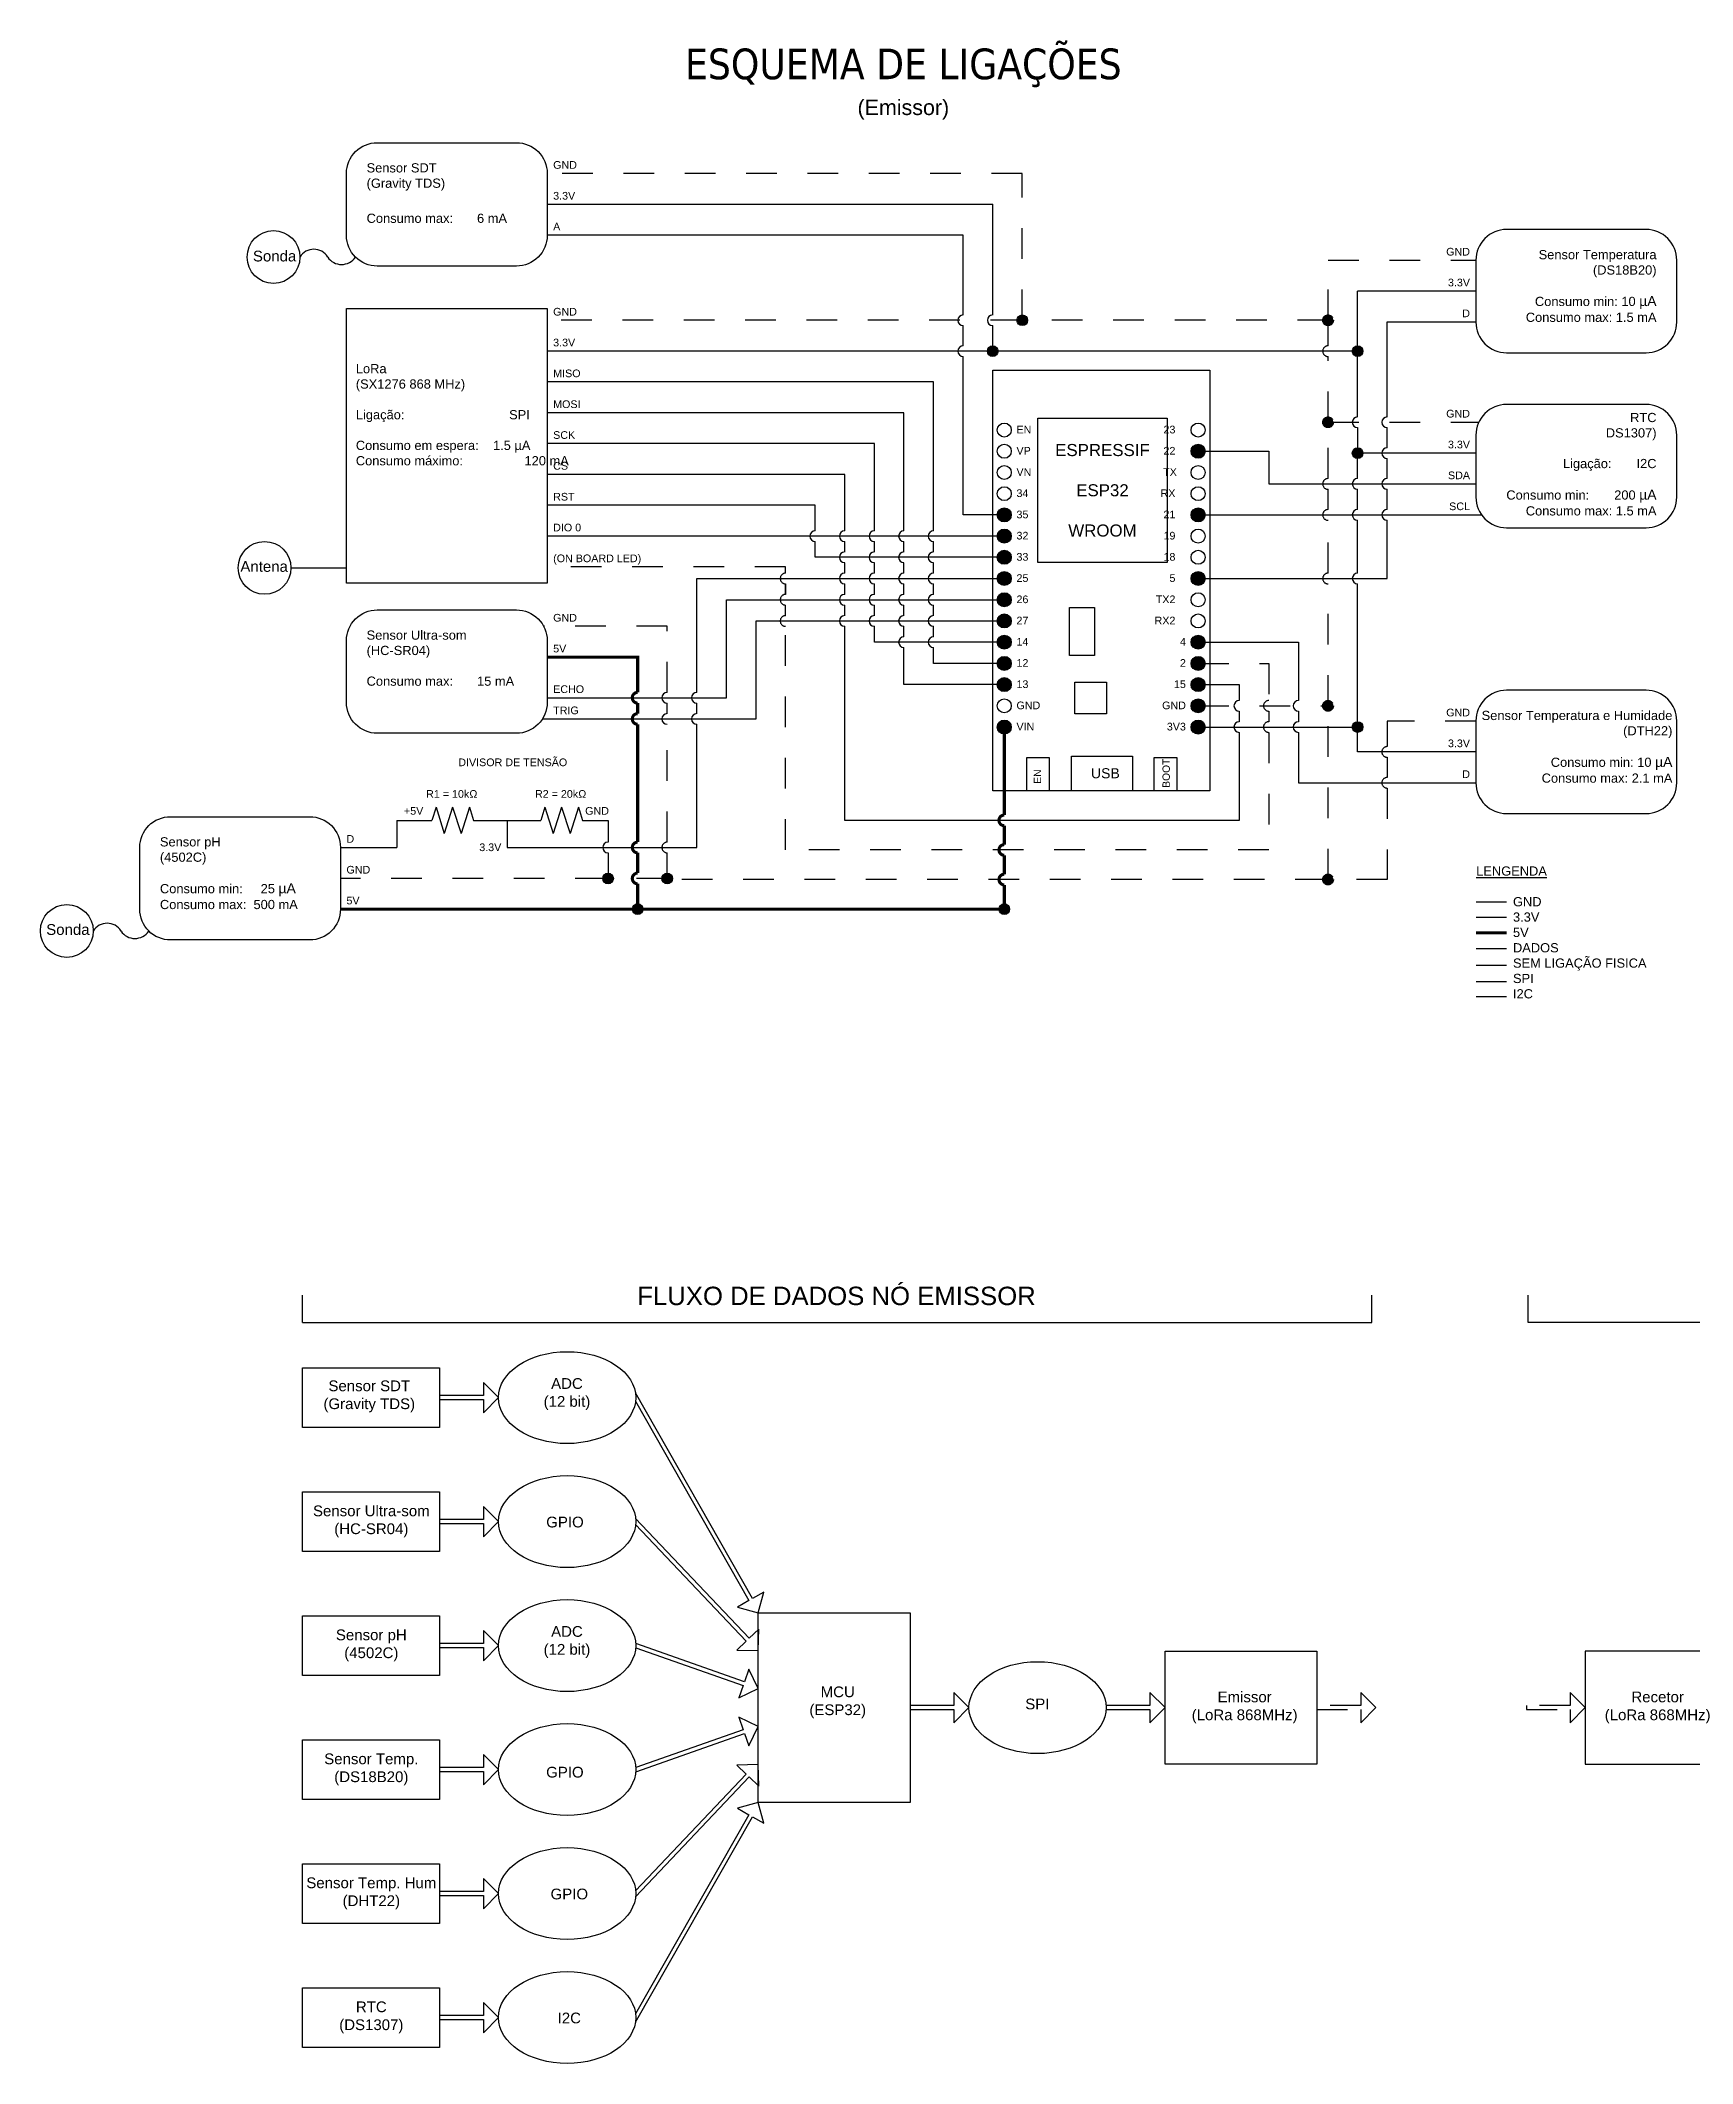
# Model space of a CAD drawing. Header units: millimetres. Extents: x 3638.9 to 3686.5, y 1948.8 to 1978.
# Drawn here: x 3655.22 to 3660.6, y 1950.23 to 1956.83 of the extents above; entities that cross this region are included whole.
import ezdxf

# ---------------------------------------------------------------- set-up
doc = ezdxf.new("R2010")
doc.units = ezdxf.units.MM
doc.linetypes.add('DASHDOT2', pattern=[12.7, 6.35, -3.175, 0, -3.175])
doc.linetypes.add('DASHED2', pattern=[9.525, 6.35, -3.175])
for name, color, linetype in [('Cercadura', 5, 'Continuous'), ('Cotas', 9, 'Continuous'), ('Paredes', 7, 'Continuous'), ('Texto', 51, 'Continuous'), ('Vista 1', 1, 'Continuous'), ('Vista 2', 2, 'Continuous'), ('Vista 3', 8, 'Continuous')]:
    doc.layers.add(name, color=color, linetype=linetype)
doc.styles.get("Standard").update_dxf_attribs({"font": 'arial.ttf'})

msp = doc.modelspace()

# ---------------------------------------------------------------- hatches: boundary and pattern name
at = {"layer": 'Texto'}
h = msp.add_hatch(color=256, dxfattribs=at)
h.dxf.hatch_style = 1
h.paths.add_polyline_path([(3659.0124, 1955.4886, 1), (3658.9667, 1955.4886, 1)])
h = msp.add_hatch(dxfattribs=at)
h.set_pattern_fill('ANGLE', color=256)
h.set_pattern_definition([(0, (6.673, 0), (0, 6.985), [5.08, -1.905]), (90, (6.673, 0), (-6.985, 4e-16), [5.08, -1.905])])
h.paths.add_polyline_path([(3658.3808, 1955.2811, 1), (3658.3351, 1955.2811, 1)])
h = msp.add_hatch(color=256, dxfattribs=at)
h.dxf.hatch_style = 1
h.paths.add_polyline_path([(3658.3808, 1955.2811, 1), (3658.3351, 1955.2811, 1)])
h = msp.add_hatch(color=256, dxfattribs=at)
h.dxf.hatch_style = 1
h.paths.add_polyline_path([(3658.9667, 1955.2811, 1), (3659.0124, 1955.2811, 1)])
h = msp.add_hatch(color=256, dxfattribs=at)
h.dxf.hatch_style = 1
h.paths.add_polyline_path([(3658.3808, 1955.212, 1), (3658.3351, 1955.212, 1)])
h = msp.add_hatch(color=256, dxfattribs=at)
h.dxf.hatch_style = 1
h.paths.add_polyline_path([(3658.3808, 1955.1429, 1), (3658.3351, 1955.1429, 1)])
h = msp.add_hatch(color=256, dxfattribs=at)
h.dxf.hatch_style = 1
h.paths.add_polyline_path([(3658.3808, 1955.0737, 1), (3658.3351, 1955.0737, 1)])
h = msp.add_hatch(color=256, dxfattribs=at)
h.dxf.hatch_style = 1
h.paths.add_polyline_path([(3658.9667, 1955.0737, 1), (3659.0124, 1955.0737, 1)])
h = msp.add_hatch(color=256, dxfattribs=at)
h.dxf.hatch_style = 1
h.paths.add_polyline_path([(3658.3808, 1955.0046, 1), (3658.3351, 1955.0046, 1)])
h = msp.add_hatch(color=256, dxfattribs=at)
h.dxf.hatch_style = 1
h.paths.add_polyline_path([(3658.3808, 1954.9354, 1), (3658.3351, 1954.9354, 1)])
h = msp.add_hatch(color=256, dxfattribs=at)
h.dxf.hatch_style = 1
h.paths.add_polyline_path([(3658.3808, 1954.8663, 1), (3658.3351, 1954.8663, 1)])
h = msp.add_hatch(color=256, dxfattribs=at)
h.dxf.hatch_style = 1
h.paths.add_polyline_path([(3658.9667, 1954.8663, 1), (3659.0124, 1954.8663, 1)])
h = msp.add_hatch(color=256, dxfattribs=at)
h.dxf.hatch_style = 1
h.paths.add_polyline_path([(3658.3808, 1954.7971, 1), (3658.3351, 1954.7971, 1)])
h = msp.add_hatch(color=256, dxfattribs=at)
h.dxf.hatch_style = 1
h.paths.add_polyline_path([(3659.0124, 1954.7971, 1), (3658.9667, 1954.7971, 1)])
h = msp.add_hatch(color=256, dxfattribs=at)
h.dxf.hatch_style = 1
h.paths.add_polyline_path([(3658.3808, 1954.728, 1), (3658.3351, 1954.728, 1)])
h = msp.add_hatch(color=256, dxfattribs=at)
h.dxf.hatch_style = 1
h.paths.add_polyline_path([(3659.0124, 1954.728, 1), (3658.9667, 1954.728, 1)])
at = {"layer": 'Vista 1'}
h = msp.add_hatch(color=11, dxfattribs=at)
h.dxf.hatch_style = 1
h.paths.add_polyline_path([(3658.32, 1955.8322), (3658.32, 1955.8148), (3658.3375, 1955.8148, 0.414214)])
h.paths.add_polyline_path([(3658.32, 1955.8322, 0.414214), (3658.3026, 1955.8148), (3658.32, 1955.8148)])
h.paths.add_polyline_path([(3658.3375, 1955.8148), (3658.3026, 1955.8148, 1)])
h = msp.add_hatch(color=11, dxfattribs=at)
h.dxf.hatch_style = 1
h.paths.add_polyline_path([(3659.5097, 1955.8322), (3659.5097, 1955.8148), (3659.5272, 1955.8148, 0.414214)])
h.paths.add_polyline_path([(3659.5097, 1955.8322, 0.414214), (3659.4923, 1955.8148), (3659.5097, 1955.8148)])
h.paths.add_polyline_path([(3659.5272, 1955.8148), (3659.4923, 1955.8148, 1)])
h = msp.add_hatch(color=11, dxfattribs=at)
h.dxf.hatch_style = 1
h.paths.add_polyline_path([(3659.5097, 1955.5), (3659.5097, 1955.4825), (3659.5272, 1955.4825, 0.414214)])
h.paths.add_polyline_path([(3659.5097, 1955.5, 0.414214), (3659.4923, 1955.4825), (3659.5097, 1955.4825)])
h.paths.add_polyline_path([(3659.5272, 1955.4825), (3659.4923, 1955.4825, 1)])
h = msp.add_hatch(color=244, dxfattribs=at)
h.dxf.hatch_style = 1
h.paths.add_polyline_path([(3658.3351, 1954.5897, 1), (3658.3808, 1954.5897, 1)])
h = msp.add_hatch(color=11, dxfattribs=at)
h.dxf.hatch_style = 1
h.paths.add_polyline_path([(3658.9667, 1954.5897, 1), (3659.0124, 1954.5897, 1)])
h = msp.add_hatch(color=11, dxfattribs=at)
h.dxf.hatch_style = 1
h.paths.add_polyline_path([(3659.5097, 1954.6071), (3659.5097, 1954.5897), (3659.5272, 1954.5897, 0.414214)])
h.paths.add_polyline_path([(3659.5097, 1954.6071, 0.414214), (3659.4923, 1954.5897), (3659.5097, 1954.5897)])
h.paths.add_polyline_path([(3659.5272, 1954.5897), (3659.4923, 1954.5897, 1)])
h = msp.add_hatch(color=244, dxfattribs=at)
h.dxf.hatch_style = 1
h.paths.add_polyline_path([(3657.1625, 1954.0138), (3657.1625, 1953.9963), (3657.1799, 1953.9963, 0.414214)])
h.paths.add_polyline_path([(3657.1625, 1954.0138, 0.414214), (3657.1451, 1953.9963), (3657.1625, 1953.9963)])
h.paths.add_polyline_path([(3657.1799, 1953.9963), (3657.1451, 1953.9963, 1)])
h = msp.add_hatch(color=244, dxfattribs=at)
h.dxf.hatch_style = 1
h.paths.add_polyline_path([(3658.3579, 1954.0138), (3658.3579, 1953.9963), (3658.3753, 1953.9963, 0.414214)])
h.paths.add_polyline_path([(3658.3579, 1954.0138, 0.414214), (3658.3405, 1953.9963), (3658.3579, 1953.9963)])
h.paths.add_polyline_path([(3658.3753, 1953.9963), (3658.3405, 1953.9963, 1)])
at = {"layer": 'Vista 3'}
h = msp.add_hatch(color=256, dxfattribs=at)
h.dxf.hatch_style = 1
h.paths.add_polyline_path([(3658.4165, 1955.9327), (3658.4165, 1955.9153), (3658.4339, 1955.9153, 0.414214)])
h.paths.add_polyline_path([(3658.4165, 1955.9327, 0.414214), (3658.3991, 1955.9153), (3658.4165, 1955.9153)])
h.paths.add_polyline_path([(3658.4339, 1955.9153), (3658.3991, 1955.9153, 1)])
at = {"layer": 'Vista 3', "linetype": 'DASHDOT2', "ltscale": 0.008}
h = msp.add_hatch(color=256, dxfattribs=at)
h.dxf.hatch_style = 1
h.paths.add_polyline_path([(3659.4133, 1955.9327), (3659.4133, 1955.9153), (3659.4307, 1955.9153, 0.414214)])
h.paths.add_polyline_path([(3659.4133, 1955.9327, 0.414214), (3659.3959, 1955.9153), (3659.4133, 1955.9153)])
h.paths.add_polyline_path([(3659.4307, 1955.9153), (3659.3959, 1955.9153, 1)])
h = msp.add_hatch(color=256, dxfattribs=at)
h.dxf.hatch_style = 1
h.paths.add_polyline_path([(3659.4133, 1955.6004), (3659.4133, 1955.583), (3659.4307, 1955.583, 0.414214)])
h.paths.add_polyline_path([(3659.4133, 1955.6004, 0.414214), (3659.3959, 1955.583), (3659.4133, 1955.583)])
h.paths.add_polyline_path([(3659.4307, 1955.583), (3659.3959, 1955.583, 1)])
at = {"layer": 'Vista 3'}
h = msp.add_hatch(color=256, dxfattribs=at)
h.dxf.hatch_style = 1
h.paths.add_polyline_path([(3658.9667, 1954.6588, 1), (3659.0124, 1954.6588, 1)])
at = {"layer": 'Vista 3', "linetype": 'DASHDOT2', "ltscale": 0.008}
h = msp.add_hatch(color=256, dxfattribs=at)
h.dxf.hatch_style = 1
h.paths.add_polyline_path([(3659.4133, 1954.6763), (3659.4133, 1954.6588), (3659.4307, 1954.6588, 0.414214)])
h.paths.add_polyline_path([(3659.4133, 1954.6763, 0.414214), (3659.3959, 1954.6588), (3659.4133, 1954.6588)])
h.paths.add_polyline_path([(3659.4307, 1954.6588), (3659.3959, 1954.6588, 1)])
at = {"layer": 'Vista 3'}
h = msp.add_hatch(color=256, dxfattribs=at)
h.dxf.hatch_style = 1
h.paths.add_polyline_path([(3657.0661, 1954.1138), (3657.0661, 1954.0964), (3657.0835, 1954.0964, 0.414214)])
h.paths.add_polyline_path([(3657.0661, 1954.1138, 0.414214), (3657.0486, 1954.0964), (3657.0661, 1954.0964)])
h.paths.add_polyline_path([(3657.0835, 1954.0964), (3657.0486, 1954.0964, 1)])
h = msp.add_hatch(color=256, dxfattribs=at)
h.dxf.hatch_style = 1
h.paths.add_polyline_path([(3657.259, 1954.1138), (3657.259, 1954.0964), (3657.2764, 1954.0964, 0.414214)])
h.paths.add_polyline_path([(3657.259, 1954.1138, 0.414214), (3657.2416, 1954.0964), (3657.259, 1954.0964)])
h.paths.add_polyline_path([(3657.2764, 1954.0964), (3657.2416, 1954.0964, 1)])
at = {"layer": 'Vista 3', "linetype": 'DASHDOT2', "ltscale": 0.008}
h = msp.add_hatch(color=256, dxfattribs=at)
h.dxf.hatch_style = 1
h.paths.add_polyline_path([(3659.4133, 1954.1102), (3659.4133, 1954.0928), (3659.4307, 1954.0928, 0.414214)])
h.paths.add_polyline_path([(3659.4133, 1954.1102, 0.414214), (3659.3959, 1954.0928), (3659.4133, 1954.0928)])
h.paths.add_polyline_path([(3659.4307, 1954.0928), (3659.3959, 1954.0928, 1)])

# ---------------------------------------------------------------- linework, layer by layer
at = {"layer": 'Cercadura'}
for points in [[(3656.3132, 1956.4941), (3656.7676, 1956.4941, -0.414214), (3656.8676, 1956.3941), (3656.8676, 1956.1922, -0.414214), (3656.7676, 1956.0922), (3656.3132, 1956.0922, -0.414214), (3656.2132, 1956.1922), (3656.2132, 1956.3941, -0.414214)], [(3660.4499, 1956.2113), (3659.9956, 1956.2113, 0.414214), (3659.8956, 1956.1113), (3659.8956, 1955.9095, 0.414214), (3659.9956, 1955.8095), (3660.4499, 1955.8095, 0.414214), (3660.5499, 1955.9095), (3660.5499, 1956.1113, 0.414214)], [(3660.4499, 1955.641), (3659.9956, 1955.641, 0.414214), (3659.8956, 1955.541), (3659.8956, 1955.3392, 0.414214), (3659.9956, 1955.2392), (3660.4499, 1955.2392, 0.414214), (3660.5499, 1955.3392), (3660.5499, 1955.541, 0.414214)], [(3656.3132, 1954.9714), (3656.7676, 1954.9714, -0.414214), (3656.8676, 1954.8714), (3656.8676, 1954.6695, -0.414214), (3656.7676, 1954.5695), (3656.3132, 1954.5695, -0.414214), (3656.2132, 1954.6695), (3656.2132, 1954.8714, -0.414214)], [(3660.4499, 1954.7096), (3659.9956, 1954.7096, 0.414214), (3659.8956, 1954.6096), (3659.8956, 1954.4078, 0.414214), (3659.9956, 1954.3078), (3660.4499, 1954.3078, 0.414214), (3660.5499, 1954.4078), (3660.5499, 1954.6096, 0.414214)], [(3655.6394, 1954.2977), (3656.0937, 1954.2977, -0.414214), (3656.1937, 1954.1977), (3656.1937, 1953.9959, -0.414214), (3656.0937, 1953.8959), (3655.6394, 1953.8959, -0.414214), (3655.5394, 1953.9959), (3655.5394, 1954.1977, -0.414214)]]:
    msp.add_lwpolyline(points, format="xyb", close=True, dxfattribs=at)
msp.add_lwpolyline([(3656.2132, 1955.9535), (3656.8676, 1955.9535), (3656.8676, 1955.0584), (3656.2132, 1955.0584)], close=True, dxfattribs=at)
at = {"layer": 'Cotas'}
for centre in [(3658.9896, 1954.6588), (3658.3579, 1954.5897), (3658.9896, 1954.5897)]:
    msp.add_circle(centre, 0.0228, dxfattribs=at)
at = {"layer": 'Paredes'}
msp.add_line((3656.0324, 1955.1084), (3656.2132, 1955.1084), dxfattribs=at)
for points in [[(3658.32, 1955.7531), (3659.0274, 1955.7531), (3659.0274, 1954.3822), (3658.32, 1954.3822)], [(3658.467, 1955.5959), (3658.8888, 1955.5959), (3658.8888, 1955.1262), (3658.467, 1955.1262)], [(3656.0698, 1952.5018), (3656.517, 1952.5018), (3656.517, 1952.3072), (3656.0698, 1952.3072)], [(3656.0698, 1952.0978), (3656.517, 1952.0978), (3656.517, 1951.9031), (3656.0698, 1951.9031)], [(3656.0698, 1951.6938), (3656.517, 1951.6938), (3656.517, 1951.4991), (3656.0698, 1951.4991)], [(3657.5552, 1951.7037), (3658.0505, 1951.7037), (3658.0505, 1951.0849), (3657.5552, 1951.0849)], [(3658.8819, 1951.5785), (3659.3772, 1951.5785), (3659.3772, 1951.2102), (3658.8819, 1951.2102)], [(3660.7474, 1951.5785), (3660.252, 1951.5785), (3660.252, 1951.2102), (3660.7474, 1951.2102)], [(3656.0698, 1951.2897), (3656.517, 1951.2897), (3656.517, 1951.0951), (3656.0698, 1951.0951)], [(3656.0698, 1950.8857), (3656.517, 1950.8857), (3656.517, 1950.691), (3656.0698, 1950.691)], [(3656.0698, 1950.4816), (3656.517, 1950.4816), (3656.517, 1950.287), (3656.0698, 1950.287)]]:
    msp.add_lwpolyline(points, close=True, dxfattribs=at)
for centre in [(3655.9756, 1956.1215), (3655.9463, 1955.1084), (3655.3017, 1953.9252)]:
    msp.add_circle(centre, 0.0861, dxfattribs=at)
for centre, radius, start, end in [((3656.1069, 1956.094), 0.0529, 31.3387, 148.6613), ((3656.1973, 1956.1512), 0.0541, 213.27986, 326.72014), ((3655.4331, 1953.8976), 0.0529, 31.3387, 148.6613), ((3655.5235, 1953.9548), 0.0541, 213.27986, 326.72014)]:
    msp.add_arc(centre, radius, start, end, dxfattribs=at)
at = {"layer": 'Texto'}
for centre in [(3658.9896, 1955.4886), (3658.3579, 1955.2811), (3658.9896, 1955.2811), (3658.3579, 1955.212), (3658.3579, 1955.212), (3658.3579, 1955.1429), (3658.3579, 1955.0737), (3658.9896, 1955.0737), (3658.3579, 1955.0046), (3658.3579, 1954.9354), (3658.3579, 1954.8663), (3658.9896, 1954.8663), (3658.3579, 1954.7971), (3658.9896, 1954.7971), (3658.3579, 1954.728), (3658.9896, 1954.728)]:
    msp.add_circle(centre, 0.0228, dxfattribs=at)
at = {"layer": 'Vista 1', "color": 11}
for p, q in [((3656.8676, 1956.2932), (3658.32, 1956.2932)), ((3658.32, 1955.9327), (3658.32, 1956.2932)), ((3659.8956, 1956.0104), (3659.5097, 1956.0104)), ((3659.5097, 1955.8148), (3659.5097, 1956.0104)), ((3658.32, 1955.8148), (3658.32, 1955.8978)), ((3659.5097, 1955.5656), (3659.5097, 1955.4825)), ((3659.8956, 1955.4825), (3659.5097, 1955.4825)), ((3659.5097, 1955.3995), (3659.5097, 1955.4825)), ((3659.5097, 1955.2986), (3659.5097, 1955.3647)), ((3659.5097, 1955.2986), (3659.5097, 1955.3647)), ((3659.5097, 1955.0911), (3659.5097, 1955.2637)), ((3659.5097, 1954.5087), (3659.5097, 1955.0563)), ((3658.9896, 1954.5897), (3659.5097, 1954.5897)), ((3659.8956, 1954.5087), (3659.5097, 1954.5087)), ((3659.9952, 1953.9687), (3659.8961, 1953.9687))]:
    msp.add_line(p, q, dxfattribs=at)
at = {"layer": 'Vista 1'}
for p, q in [((3656.0698, 1952.649), (3656.0698, 1952.7384)), ((3659.5564, 1952.649), (3659.5564, 1952.7384)), ((3660.0654, 1952.649), (3660.0654, 1952.7384)), ((3656.0698, 1952.649), (3659.5564, 1952.649)), ((3663.552, 1952.649), (3660.0654, 1952.649))]:
    msp.add_line(p, q, dxfattribs=at)
at = {"layer": 'Vista 1', "color": 11}
msp.add_lwpolyline([(3659.5097, 1955.6004), (3659.5097, 1955.8148), (3656.8676, 1955.8148)], dxfattribs=at)
at = {"layer": 'Vista 1', "color": 244, "const_width": 0.01}
for points in [[(3658.3753, 1953.9963), (3657.1625, 1953.9963), (3657.1625, 1954.079, -1), (3657.1625, 1954.1138), (3657.1625, 1954.1799, -1), (3657.1625, 1954.2147), (3657.1625, 1954.5987, -1), (3657.1625, 1954.6335), (3657.1625, 1954.6678, -1), (3657.1625, 1954.7027), (3657.1625, 1954.8179), (3656.8676, 1954.8179)], [(3658.3579, 1954.5897), (3658.3579, 1954.3031, 1), (3658.3579, 1954.2683), (3658.3579, 1954.2067, 1), (3658.3579, 1954.1719), (3658.3579, 1954.1102, 1), (3658.3579, 1954.0754), (3658.3579, 1953.9963)]]:
    msp.add_lwpolyline(points, format="xyb", dxfattribs=at)
for points in [[(3657.1625, 1953.9963), (3656.1937, 1953.9963)], [(3659.9952, 1953.9188), (3659.8961, 1953.9188)]]:
    msp.add_lwpolyline(points, dxfattribs=at)
at = {"layer": 'Vista 1', "color": 11}
for centre in [(3658.32, 1955.8148), (3659.5097, 1955.8148), (3659.5097, 1955.4825), (3659.5097, 1954.5897)]:
    msp.add_circle(centre, 0.0174, dxfattribs=at)
at = {"layer": 'Vista 1', "color": 244}
for centre in [(3657.1625, 1953.9963), (3658.3579, 1953.9963)]:
    msp.add_circle(centre, 0.0174, dxfattribs=at)
at = {"layer": 'Vista 1', "color": 11}
for centre in [(3658.32, 1955.9153), (3659.5097, 1955.583), (3659.5097, 1955.3821), (3659.5097, 1955.2811), (3659.5097, 1955.0737)]:
    msp.add_arc(centre, 0.0174, 90, 270, dxfattribs=at)
at = {"layer": 'Vista 1'}
for centre in [(3656.9327, 1952.0005), (3656.9327, 1951.1924), (3656.9327, 1950.7883)]:
    msp.add_ellipse(centre, major_axis=(0.2236, 0), ratio=0.669882, dxfattribs=at)
at = {"layer": 'Vista 2'}
for p, q in [((3658.2236, 1956.1927), (3656.8676, 1956.1927)), ((3658.2236, 1955.9327), (3658.2236, 1956.1927)), ((3658.2236, 1955.8322), (3658.2236, 1955.8978)), ((3659.6062, 1955.9099), (3659.8956, 1955.9099)), ((3659.6062, 1955.6004), (3659.6062, 1955.9099)), ((3658.2236, 1955.2811), (3658.2236, 1955.7974)), ((3659.6062, 1955.5), (3659.6062, 1955.5656)), ((3659.6062, 1955.3995), (3659.6062, 1955.4651)), ((3659.6062, 1955.2986), (3659.6062, 1955.3647)), ((3658.3579, 1955.2811), (3658.2236, 1955.2811)), ((3658.3579, 1955.212), (3656.8676, 1955.212)), ((3659.6062, 1955.0737), (3659.6062, 1955.2637)), ((3658.9896, 1955.0737), (3659.6062, 1955.0737)), ((3656.3773, 1954.2856), (3656.4918, 1954.2856)), ((3656.3773, 1954.2856), (3656.3773, 1954.1973)), ((3656.5053, 1954.3285), (3656.4918, 1954.2856)), ((3656.5053, 1954.3285), (3656.5321, 1954.2428)), ((3656.559, 1954.3285), (3656.5321, 1954.2428)), ((3656.559, 1954.3285), (3656.5873, 1954.2428)), ((3656.6142, 1954.3285), (3656.5873, 1954.2428)), ((3656.6142, 1954.3285), (3656.6276, 1954.2856)), ((3656.6276, 1954.2856), (3656.7372, 1954.2856)), ((3656.7372, 1954.2856), (3656.7372, 1954.1973)), ((3659.9952, 1953.8675), (3659.8961, 1953.8675))]:
    msp.add_line(p, q, dxfattribs=at)
at = {"layer": 'Vista 2', "color": 116}
for p, q in [((3658.1271, 1955.7143), (3656.8676, 1955.7143)), ((3658.1271, 1955.2294), (3658.1271, 1955.7143)), ((3658.0307, 1955.6139), (3656.8676, 1955.6139)), ((3658.0307, 1955.2294), (3658.0307, 1955.6139)), ((3657.9342, 1955.5134), (3656.8676, 1955.5134)), ((3657.9342, 1955.2294), (3657.9342, 1955.5134)), ((3657.9342, 1955.1603), (3657.9342, 1955.1946)), ((3658.0307, 1955.1603), (3658.0307, 1955.1946)), ((3658.1271, 1955.1603), (3658.1271, 1955.1946)), ((3657.9342, 1955.0911), (3657.9342, 1955.1254)), ((3658.0307, 1955.0911), (3658.0307, 1955.1254)), ((3658.1271, 1955.0911), (3658.1271, 1955.1254)), ((3657.9342, 1955.022), (3657.9342, 1955.0563)), ((3658.0307, 1955.022), (3658.0307, 1955.0563)), ((3658.1271, 1955.022), (3658.1271, 1955.0563)), ((3657.9342, 1954.9528), (3657.9342, 1954.9872)), ((3658.0307, 1954.9528), (3658.0307, 1954.9872)), ((3658.1271, 1954.9528), (3658.1271, 1954.9872)), ((3657.9342, 1954.8663), (3657.9342, 1954.918)), ((3658.0307, 1954.8837), (3658.0307, 1954.918)), ((3658.1271, 1954.8837), (3658.1271, 1954.918)), ((3658.3579, 1954.8663), (3657.9342, 1954.8663)), ((3658.0307, 1954.728), (3658.0307, 1954.8489)), ((3658.1271, 1954.7971), (3658.1271, 1954.8489)), ((3658.3579, 1954.7971), (3658.1271, 1954.7971)), ((3658.3579, 1954.728), (3658.0307, 1954.728)), ((3659.9952, 1953.7594), (3659.8961, 1953.7594))]:
    msp.add_line(p, q, dxfattribs=at)
at = {"layer": 'Vista 2', "color": 215}
for p, q in [((3658.9896, 1955.2811), (3659.9141, 1955.2811)), ((3659.9952, 1953.7102), (3659.8961, 1953.7102))]:
    msp.add_line(p, q, dxfattribs=at)
at = {"layer": 'Vista 2', "linetype": 'DASHED2', "ltscale": 0.003}
msp.add_line((3659.9952, 1953.8123), (3659.8961, 1953.8123), dxfattribs=at)
at = {"layer": 'Vista 2', "color": 215}
msp.add_lwpolyline([(3658.9896, 1955.4886), (3659.2204, 1955.4886), (3659.2204, 1955.3821), (3659.8956, 1955.3821)], dxfattribs=at)
at = {"layer": 'Vista 2', "color": 116}
for points in [[(3657.8377, 1955.2294), (3657.8377, 1955.4129), (3656.8676, 1955.4129)], [(3657.8377, 1955.1603), (3657.8377, 1955.1946)], [(3657.8377, 1955.0911), (3657.8377, 1955.1254)], [(3657.8377, 1955.022), (3657.8377, 1955.0563)], [(3657.8377, 1954.9528), (3657.8377, 1954.9872)], [(3659.1239, 1954.5723), (3659.1239, 1954.2857), (3657.8377, 1954.2857), (3657.8377, 1954.918)], [(3658.9896, 1954.728), (3659.1239, 1954.728), (3659.1239, 1954.6763)], [(3659.1239, 1954.6414), (3659.1239, 1954.6071)]]:
    msp.add_lwpolyline(points, dxfattribs=at)
at = {"layer": 'Vista 2'}
for points in [[(3657.7413, 1955.2294), (3657.7413, 1955.3125), (3656.8676, 1955.3125)], [(3658.3579, 1955.1429), (3657.7413, 1955.1429), (3657.7413, 1955.1946)], [(3657.3554, 1954.7027), (3657.3554, 1955.0737), (3658.3579, 1955.0737)], [(3656.8676, 1954.6852), (3657.4519, 1954.6852), (3657.4519, 1955.0046), (3658.3579, 1955.0046)], [(3656.8521, 1954.6161), (3657.5484, 1954.6161), (3657.5484, 1954.9354), (3658.3579, 1954.9354)], [(3658.9896, 1954.8663), (3659.3168, 1954.8663), (3659.3168, 1954.6763)], [(3657.3554, 1954.6335), (3657.3554, 1954.6678)], [(3659.3168, 1954.6414), (3659.3168, 1954.6071)], [(3659.3168, 1954.6414), (3659.3168, 1954.6071)], [(3656.7372, 1954.1973), (3657.3554, 1954.1973), (3657.3554, 1954.5987)], [(3659.3168, 1954.5723), (3659.3168, 1954.4082), (3659.8956, 1954.4082)], [(3656.1937, 1954.1973), (3656.3773, 1954.1973)]]:
    msp.add_lwpolyline(points, dxfattribs=at)
at = {"layer": 'Vista 2', "linetype": 'DASHED2', "ltscale": 0.003}
msp.add_lwpolyline([(3657.6448, 1955.0563), (3657.6448, 1955.022), (3657.6448, 1955.0563, -1), (3657.6448, 1955.0911), (3657.6448, 1955.1115), (3656.8676, 1955.1115)], format="xyb", dxfattribs=at)
for points in [[(3657.6448, 1954.9528), (3657.6448, 1954.9872)], [(3657.6448, 1954.9528), (3657.6448, 1954.9872)], [(3659.2204, 1954.5723), (3659.2204, 1954.1893), (3657.6448, 1954.1893), (3657.6448, 1954.918)], [(3658.9896, 1954.7971), (3659.2204, 1954.7971), (3659.2204, 1954.6763)], [(3659.2204, 1954.6414), (3659.2204, 1954.6071)]]:
    msp.add_lwpolyline(points, dxfattribs=at)
at = {"layer": 'Vista 2'}
for centre in [(3658.2236, 1955.9153), (3658.2236, 1955.8148), (3659.6062, 1955.583), (3659.6062, 1955.4825), (3659.6062, 1955.3821), (3659.6062, 1955.2811), (3657.7413, 1955.212), (3657.3554, 1954.6852), (3659.3168, 1954.6588), (3657.3554, 1954.6161), (3659.3168, 1954.5897)]:
    msp.add_arc(centre, 0.0174, 90, 270, dxfattribs=at)
at = {"layer": 'Vista 2', "color": 116}
for centre in [(3657.8377, 1955.212), (3657.9342, 1955.212), (3658.0307, 1955.212), (3658.1271, 1955.212), (3657.8377, 1955.1429), (3657.9342, 1955.1429), (3658.0307, 1955.1429), (3658.1271, 1955.1429), (3657.8377, 1955.0737), (3657.9342, 1955.0737), (3658.0307, 1955.0737), (3658.1271, 1955.0737), (3657.8377, 1955.0046), (3657.9342, 1955.0046), (3658.0307, 1955.0046), (3658.1271, 1955.0046), (3657.8377, 1954.9354), (3657.9342, 1954.9354), (3658.0307, 1954.9354), (3658.1271, 1954.9354), (3658.0307, 1954.8663), (3658.1271, 1954.8663), (3659.1239, 1954.6588), (3659.1239, 1954.5897)]:
    msp.add_arc(centre, 0.0174, 90, 270, dxfattribs=at)
at = {"layer": 'Vista 2', "linetype": 'DASHED2', "ltscale": 0.003}
for centre in [(3657.6448, 1955.0046), (3657.6448, 1954.9354), (3659.2204, 1954.6588), (3659.2204, 1954.5897)]:
    msp.add_arc(centre, 0.0174, 90, 270, dxfattribs=at)
at = {"layer": 'Vista 2'}
for centre in [(3656.9327, 1952.4045), (3656.9327, 1951.5964), (3658.4662, 1951.3943), (3656.9327, 1950.3843)]:
    msp.add_ellipse(centre, major_axis=(0.2236, 0), ratio=0.669882, dxfattribs=at)
at = {"layer": 'Vista 3', "linetype": 'DASHDOT2', "ltscale": 0.008}
for p, q in [((3658.4165, 1956.3936), (3656.8676, 1956.3936)), ((3658.4165, 1955.9153), (3658.4165, 1956.3936)), ((3659.4133, 1956.1109), (3659.8956, 1956.1109)), ((3659.4133, 1955.9153), (3659.4133, 1956.1109)), ((3659.4133, 1955.583), (3659.4133, 1955.7974)), ((3659.4133, 1955.583), (3659.9048, 1955.583)), ((3659.4133, 1955.3995), (3659.4133, 1955.583)), ((3659.4133, 1955.2986), (3659.4133, 1955.3647)), ((3659.4133, 1955.2986), (3659.4133, 1955.3647)), ((3659.4133, 1955.0911), (3659.4133, 1955.2637)), ((3659.4133, 1954.6588), (3659.4133, 1955.0563)), ((3658.9896, 1954.6588), (3659.4133, 1954.6588)), ((3659.4133, 1954.0928), (3659.4133, 1954.6588)), ((3656.9826, 1954.2856), (3657.0661, 1954.2856)), ((3657.0661, 1954.2856), (3657.0661, 1954.2147)), ((3657.0661, 1954.1799), (3657.0661, 1954.0964)), ((3657.259, 1954.0964), (3656.1937, 1954.0964))]:
    msp.add_line(p, q, dxfattribs=at)
at = {"layer": 'Vista 3'}
for p, q in [((3656.7372, 1954.2856), (3656.8468, 1954.2856)), ((3656.8603, 1954.3285), (3656.8468, 1954.2856)), ((3656.8603, 1954.3285), (3656.8871, 1954.2428)), ((3656.914, 1954.3285), (3656.8871, 1954.2428)), ((3656.914, 1954.3285), (3656.9423, 1954.2428)), ((3656.9692, 1954.3285), (3656.9423, 1954.2428)), ((3656.9692, 1954.3285), (3656.9826, 1954.2856))]:
    msp.add_line(p, q, dxfattribs=at)
at = {"layer": 'Vista 3', "linetype": 'DASHDOT2', "ltscale": 0.005}
msp.add_line((3659.9952, 1954.0193), (3659.8961, 1954.0193), dxfattribs=at)
at = {"layer": 'Vista 3', "linetype": 'DASHDOT2', "ltscale": 0.008}
for points in [[(3659.4133, 1955.8322), (3659.4133, 1955.9153), (3656.8676, 1955.9153)], [(3657.259, 1954.7027), (3657.259, 1954.918), (3656.8561, 1954.918)], [(3659.8956, 1954.6092), (3659.6062, 1954.6092), (3659.6062, 1954.5261)], [(3657.259, 1954.2147), (3657.259, 1954.5987)], [(3659.6062, 1954.4913), (3659.6062, 1954.4256)], [(3659.6062, 1954.3908), (3659.6062, 1954.0928), (3657.259, 1954.0928), (3657.259, 1954.1799)]]:
    msp.add_lwpolyline(points, dxfattribs=at)
at = {"layer": 'Vista 3'}
for points in [[(3658.5704, 1954.9793), (3658.652, 1954.9793), (3658.652, 1954.823), (3658.5704, 1954.823)], [(3658.5881, 1954.7356), (3658.6914, 1954.7356), (3658.6914, 1954.6324), (3658.5881, 1954.6324)], [(3658.4308, 1954.4909), (3658.5045, 1954.4909), (3658.5045, 1954.3822), (3658.4308, 1954.3822)], [(3658.5773, 1954.4948), (3658.776, 1954.4948), (3658.776, 1954.3822), (3658.5773, 1954.3822)], [(3658.8463, 1954.4909), (3658.92, 1954.4909), (3658.92, 1954.3822), (3658.8463, 1954.3822)]]:
    msp.add_lwpolyline(points, close=True, dxfattribs=at)
for points in [[(3657.259, 1954.6335), (3657.259, 1954.6678)], [(3656.517, 1952.3979), (3656.6597, 1952.3979), (3656.6597, 1952.3551), (3656.7091, 1952.4045), (3656.6597, 1952.4539), (3656.6597, 1952.4111), (3656.517, 1952.4111)], [(3657.1556, 1952.3925), (3657.5251, 1951.7434), (3657.4879, 1951.7222), (3657.5552, 1951.7037), (3657.5737, 1951.7711), (3657.5365, 1951.7499), (3657.1551, 1952.4199)], [(3656.517, 1951.9939), (3656.6597, 1951.9939), (3656.6597, 1951.9511), (3656.7091, 1952.0005), (3656.6597, 1952.0499), (3656.6597, 1952.0071), (3656.517, 1952.0071)], [(3657.1559, 1951.9913), (3657.5165, 1951.6113), (3657.4854, 1951.5818), (3657.5552, 1951.58), (3657.5571, 1951.6498), (3657.526, 1951.6204), (3657.1558, 1952.0106)], [(3656.517, 1951.5898), (3656.6597, 1951.5898), (3656.6597, 1951.547), (3656.7091, 1951.5964), (3656.6597, 1951.6458), (3656.6597, 1951.603), (3656.517, 1951.603)], [(3657.1561, 1951.5895), (3657.5065, 1951.4664), (3657.4923, 1951.426), (3657.5552, 1951.4562), (3657.525, 1951.5192), (3657.5108, 1951.4788), (3657.1561, 1951.6035)], [(3658.0505, 1951.3878), (3658.1932, 1951.3878), (3658.1932, 1951.3449), (3658.2426, 1951.3943), (3658.1932, 1951.4437), (3658.1932, 1951.4009), (3658.0505, 1951.4009)], [(3658.6898, 1951.3878), (3658.8325, 1951.3878), (3658.8325, 1951.3449), (3658.8819, 1951.3943), (3658.8325, 1951.4437), (3658.8325, 1951.4009), (3658.6898, 1951.4009)], [(3657.1561, 1951.1853), (3657.5108, 1951.3099), (3657.525, 1951.2695), (3657.5552, 1951.3325), (3657.4923, 1951.3627), (3657.5064, 1951.3223), (3657.1561, 1951.1993)], [(3656.517, 1951.1858), (3656.6597, 1951.1858), (3656.6597, 1951.143), (3656.7091, 1951.1924), (3656.6597, 1951.2418), (3656.6597, 1951.199), (3656.517, 1951.199)], [(3657.1558, 1950.7782), (3657.526, 1951.1683), (3657.5571, 1951.1389), (3657.5552, 1951.2087), (3657.4854, 1951.2069), (3657.5165, 1951.1774), (3657.1559, 1950.7975)], [(3657.1551, 1950.3689), (3657.5365, 1951.0388), (3657.5737, 1951.0176), (3657.5552, 1951.0849), (3657.4879, 1951.0665), (3657.5251, 1951.0453), (3657.1556, 1950.3963)], [(3656.517, 1950.7817), (3656.6597, 1950.7817), (3656.6597, 1950.7389), (3656.7091, 1950.7883), (3656.6597, 1950.8377), (3656.6597, 1950.7949), (3656.517, 1950.7949)], [(3656.517, 1950.3777), (3656.6597, 1950.3777), (3656.6597, 1950.3349), (3656.7091, 1950.3843), (3656.6597, 1950.4337), (3656.6597, 1950.3909), (3656.517, 1950.3909)]]:
    msp.add_lwpolyline(points, dxfattribs=at)
at = {"layer": 'Vista 3', "linetype": 'DASHED2', "ltscale": 0.003}
msp.add_lwpolyline([(3659.3772, 1951.3878), (3659.5198, 1951.3878), (3659.5198, 1951.3449), (3659.5692, 1951.3943), (3659.5198, 1951.4437), (3659.5198, 1951.4009), (3659.3772, 1951.4009)], dxfattribs=at)
msp.add_lwpolyline([(3660.06, 1951.3878), (3660.2026, 1951.3878), (3660.2026, 1951.3449), (3660.252, 1951.3943), (3660.2026, 1951.4437), (3660.2026, 1951.4009), (3660.06, 1951.4009)], close=True, dxfattribs=at)
at = {"layer": 'Vista 3'}
for centre, radius in [((3658.4165, 1955.9153), 0.0174), ((3658.3579, 1955.5577), 0.0228), ((3658.9896, 1955.5577), 0.0228), ((3658.3579, 1955.4886), 0.0228), ((3658.3579, 1955.4194), 0.0228), ((3658.9896, 1955.4194), 0.0228), ((3658.3579, 1955.3503), 0.0228), ((3658.9896, 1955.3503), 0.0228), ((3658.9896, 1955.212), 0.0228), ((3658.9896, 1955.1429), 0.0228), ((3658.9896, 1955.0046), 0.0228), ((3658.9896, 1954.9354), 0.0228), ((3658.3579, 1954.6588), 0.0228), ((3657.0661, 1954.0964), 0.0174), ((3657.259, 1954.0964), 0.0174)]:
    msp.add_circle(centre, radius, dxfattribs=at)
at = {"layer": 'Vista 3', "linetype": 'DASHDOT2', "ltscale": 0.008}
for centre in [(3659.4133, 1955.9153), (3659.4133, 1955.583), (3659.4133, 1954.6588), (3659.4133, 1954.0928)]:
    msp.add_circle(centre, 0.0174, dxfattribs=at)
for centre in [(3659.4133, 1955.8148), (3659.4133, 1955.3821), (3659.4133, 1955.2811), (3659.4133, 1955.0737), (3659.6062, 1954.5087), (3659.6062, 1954.4082), (3657.259, 1954.1973)]:
    msp.add_arc(centre, 0.0174, 90, 270, dxfattribs=at)
at = {"layer": 'Vista 3'}
for centre in [(3657.259, 1954.6852), (3657.259, 1954.6161), (3657.0661, 1954.1973)]:
    msp.add_arc(centre, 0.0174, 90, 270, dxfattribs=at)

# ---------------------------------------------------------------- texts
at = {"layer": 'Paredes', "insert": (3658.0287, 1956.8009), "char_height": 0.1, "attachment_point": 2}
msp.add_mtext_dynamic_manual_height_columns('{\\fTahoma|b0|i0|c0|p34;ESQUEMA DE LIGAÇÕES\\fArial|b0|i0|c0|p34;\\H0.5x;\\P(Emissor) }', width=5.72874, gutter_width=12.5, heights=[0], dxfattribs=at)
at = {"layer": 'Texto'}
for s, width, gutter_width, heights, insert, char_height, attachment_point in [('Sensor SDT\\P(Gravity TDS) \\P\\P{\\H0.28571x; \\P}Consumo max:^I6 mA', 0.664626, 12.5, [0], (3656.2789, 1956.4271), 0.03, 1), ('GND', 0.03182, 12.5, [0], (3656.8871, 1956.4341), 0.025, 1), ('3.3V', 0.03182, 12.5, [0], (3656.8871, 1956.3336), 0.025, 1), ('A', 0.03182, 12.5, [0], (3656.8871, 1956.2332), 0.025, 1), ('Sonda', 0.664626, 12.5, [0], (3655.9083, 1956.1421), 0.035, 1), ('GND', 0.03182, 12.5, [0], (3659.8761, 1956.1513), 0.025, 3), ('Sensor Temperatura\\P(DS18B20) \\P\\PConsumo min:^I10 {\\H1.08333x;µA\\H0.26373x; \\P}Consumo max:^I1.5 mA', 0.664626, 12.5, [0], (3660.4842, 1956.1443), 0.03, 3), ('3.3V', 0.03182, 12.5, [0], (3659.8761, 1956.0509), 0.025, 3), ('GND', 0.03182, 12.5, [0], (3656.8871, 1955.9557), 0.025, 1), ('D', 0.03182, 12.5, [0], (3659.8761, 1955.9504), 0.025, 3), ('3.3V', 0.03182, 12.5, [0], (3656.8871, 1955.8553), 0.025, 1), ('LoRa \\P(SX1276 868 MHz)\\P\\PLigação:^I^I            SPI\\P\\PConsumo em espera:    1.5 µA\\PConsumo máximo: ^I      120 mA', 0.712682, 12.5, [0], (3656.2438, 1955.7727), 0.03, 1), ('MISO', 0.03182, 12.5, [0], (3656.8871, 1955.7548), 0.025, 1), ('MOSI', 0.03182, 12.5, [0], (3656.8871, 1955.6543), 0.025, 1), ('GND', 0.03182, 12.5, [0], (3659.8761, 1955.6235), 0.025, 3), ('RTC \\PDS1307)\\P\\PLigação:^I^I     I2C\\P\\PConsumo min:       200 {\\H1.08333x;µA\\H0.26373x; \\P}Consumo max:^I1.5 mA', 0.664626, 12.5, [0], (3660.4842, 1955.6135), 0.03, 3), ('SCK', 0.03182, 12.5, [0], (3656.8871, 1955.5539), 0.025, 1), ('3.3V', 0.03182, 12.5, [0], (3659.8761, 1955.523), 0.025, 3), ('CS', 0.03182, 12.5, [0], (3656.8871, 1955.4534), 0.025, 1), ('RST', 0.03182, 12.5, [0], (3656.8871, 1955.3529), 0.025, 1), ('DIO 0', 0.177896, 12.5, [0], (3656.8871, 1955.2525), 0.025, 1), ('(ON BOARD LED)', 0.350906, 12.5, [0], (3656.8871, 1955.152), 0.025, 1), ('Antena', 0.664626, 12.5, [0], (3655.8674, 1955.1307), 0.035, 1), ('GND', 0.03182, 12.5, [0], (3656.8871, 1954.9584), 0.025, 1), ('Sensor Ultra-som\\P(HC-SR04) \\P\\PConsumo max:^I15 mA', 0.664626, 12.5, [0], (3656.2789, 1954.9044), 0.03, 1), ('14', 0.039334, 0, [0.04], (3658.3976, 1954.8803), 0.025, 1), ('4', 0.039334, 0, [0.04], (3658.9499, 1954.8803), 0.025, 3), ('5V', 0.03182, 12.5, [0], (3656.8871, 1954.858), 0.025, 1), ('12', 0.04172, 0, [0.04], (3658.3976, 1954.8111), 0.025, 1), ('2', 0.04172, 0, [0.04], (3658.9499, 1954.8111), 0.025, 3), ('13', 0.04172, 0, [0.04], (3658.3976, 1954.742), 0.025, 1), ('15', 0.04172, 0, [0.04], (3658.9499, 1954.742), 0.025, 3), ('ECHO', 0.03182, 12.5, [0], (3656.8871, 1954.7257), 0.025, 1), ('GND', 0.04172, 0, [0.04], (3658.9499, 1954.6728), 0.025, 3), ('TRIG', 0.03182, 12.5, [0], (3656.8871, 1954.6566), 0.025, 1), ('GND', 0.03182, 12.5, [0], (3659.8761, 1954.6496), 0.025, 3), ('Sensor Temperatura e Humidade \\P(DTH22) \\P\\PConsumo min:^I10 {\\H1.08333x;µA\\H0.26373x; \\P}Consumo max:^I2.1 mA', 0.664626, 12.5, [0], (3660.5359, 1954.6426), 0.03, 3), ('3V3', 0.039334, 0, [0.04], (3658.9499, 1954.6037), 0.025, 3), ('3.3V', 0.03182, 12.5, [0], (3659.8761, 1954.5492), 0.025, 3), ('DIVISOR DE TENSÃO', 0.807353, 12.5, [0], (3656.7554, 1954.4873), 0.025, 2), ('D', 0.03182, 12.5, [0], (3659.8761, 1954.4487), 0.025, 3), ('R1 = 10kΩ', 0.338499, 12.5, [0.0558], (3656.5567, 1954.3843), 0.025, 2), ('R2 = 20kΩ', 0.338499, 12.5, [0.0558], (3656.9117, 1954.3843), 0.025, 2), ('+5V', 0.03182, 12.5, [0], (3656.4638, 1954.3291), 0.025, 3), ('GND', 0.03182, 12.5, [0], (3657.069, 1954.3291), 0.025, 3), ('Sensor pH\\P(4502C) \\P\\PConsumo min:     25 {\\H1.08333x;µA\\H0.26373x; \\P}Consumo max:  500 mA', 0.664626, 12.5, [0], (3655.6051, 1954.2307), 0.03, 1), ('D', 0.03182, 12.5, [0], (3656.2132, 1954.2377), 0.025, 1), ('3.3V', 0.03182, 12.5, [0], (3656.7181, 1954.2105), 0.025, 3), ('GND', 0.03182, 12.5, [0], (3656.2132, 1954.1373), 0.025, 1), ('{\\LLENGENDA\\P}\\P^IGND\\P^I3.3V\\P^I5V\\P^IDADOS\\P^ISEM LIGAÇÃO FISICA \\P^ISPI\\P^II2C', 0.664626, 12.5, [0], (3659.8962, 1954.1356), 0.03, 1), ('5V', 0.03182, 12.5, [0], (3656.2132, 1954.0368), 0.025, 1), ('Sonda', 0.664626, 12.5, [0], (3655.2344, 1953.9475), 0.035, 1), ('FLUXO DE DADOS NÓ EMISSOR', 2.366589, 12.5, [0], (3657.8108, 1952.7356), 0.06, 5), ('Sensor SDT\\P(Gravity TDS)  ', 0.664626, 12.5, [0], (3656.2876, 1952.4085), 0.035, 5), ('ADC\\P(12 bit) ', 0.509006, 12.5, [0], (3656.9321, 1952.4161), 0.035, 5), ('Sensor Ultra-som\\P(HC-SR04)', 0.664626, 12.5, [0], (3656.2943, 1952.0011), 0.035, 5), ('GPIO', 0.481655, 12.5, [0], (3656.9256, 1951.9988), 0.035, 5), ('Sensor pH\\P(4502C) ', 0.664626, 12.5, [0], (3656.2943, 1951.597), 0.035, 5), ('ADC\\P(12 bit) ', 0.509006, 12.5, [0], (3656.9321, 1951.6081), 0.035, 5), ('MCU\\P(ESP32)', 0.509006, 12.5, [0], (3657.8148, 1951.4113), 0.035, 5), ('Emissor\\P(LoRa 868MHz)', 0.509006, 12.5, [0], (3659.1414, 1951.3948), 0.035, 5), ('Recetor\\P(LoRa 868MHz)', 0.509006, 12.5, [0], (3660.4878, 1951.3948), 0.035, 5), ('SPI', 0.509006, 12.5, [0], (3658.4656, 1951.406), 0.035, 5), ('Sensor Temp.\\P(DS18B20) ', 0.664626, 12.5, [0], (3656.2943, 1951.193), 0.035, 5), ('GPIO', 0.481655, 12.5, [0], (3656.9254, 1951.1837), 0.035, 5), ('Sensor Temp. Hum\\P(DHT22) ', 0.664626, 12.5, [0], (3656.2943, 1950.789), 0.035, 5), ('GPIO', 0.481655, 12.5, [0], (3656.9398, 1950.7867), 0.035, 5), ('RTC \\P(DS1307)', 0.664626, 12.5, [0], (3656.2943, 1950.3849), 0.035, 5), ('I2C', 0.481655, 12.5, [0], (3656.9398, 1950.3827), 0.035, 5)]:
    msp.add_mtext_dynamic_manual_height_columns(s, width=width, gutter_width=gutter_width, heights=heights, dxfattribs=dict(at, insert=insert, char_height=char_height, attachment_point=attachment_point))
note = msp.add_mtext_dynamic_manual_height_columns('22{\\H0.83333x;\\P}', width=0.04172, gutter_width=0, heights=[0.04, 0], dxfattribs=dict(at, insert=(3658.9574, 1955.5026), char_height=0.025, attachment_point=3))
at = {"layer": 'Texto', "color": 215, "char_height": 0.025, "attachment_point": 3}
for s, insert in [('SDA', (3659.8761, 1955.4225)), ('SCL', (3659.8761, 1955.3216))]:
    msp.add_mtext_dynamic_manual_height_columns(s, width=0.03182, gutter_width=12.5, heights=[0], dxfattribs=dict(at, insert=insert))
at = {"layer": 'Texto'}
note = msp.add_mtext_dynamic_manual_height_columns('35{\\H0.83333x;\\P}', width=0.04172, gutter_width=0, heights=[0.04, 0], dxfattribs=dict(at, insert=(3658.3976, 1955.2951), char_height=0.025, attachment_point=1))
note = msp.add_mtext_dynamic_manual_height_columns('21{\\H0.83333x;\\P}', width=0.04172, gutter_width=0, heights=[0.04, 0], dxfattribs=dict(at, insert=(3658.9574, 1955.2951), char_height=0.025, attachment_point=3))
note = msp.add_mtext_dynamic_manual_height_columns('32{\\H0.83333x;\\P}', width=0.04172, gutter_width=0, heights=[0.04, 0], dxfattribs=dict(at, insert=(3658.3976, 1955.226), char_height=0.025, attachment_point=1))
note = msp.add_mtext_dynamic_manual_height_columns('33{\\H0.83333x;\\P}', width=0.04172, gutter_width=0, heights=[0.04, 0], dxfattribs=dict(at, insert=(3658.3976, 1955.1568), char_height=0.025, attachment_point=1))
note = msp.add_mtext_dynamic_manual_height_columns('25{\\H0.83333x;\\P}', width=0.04172, gutter_width=0, heights=[0.04, 0], dxfattribs=dict(at, insert=(3658.3976, 1955.0877), char_height=0.025, attachment_point=1))
note = msp.add_mtext_dynamic_manual_height_columns('5{\\H0.83333x;\\P}', width=0.04172, gutter_width=0, heights=[0.04, 0], dxfattribs=dict(at, insert=(3658.9574, 1955.0877), char_height=0.025, attachment_point=3))
note = msp.add_mtext_dynamic_manual_height_columns('26{\\H0.83333x;\\P}', width=0.04172, gutter_width=0, heights=[0.04, 0], dxfattribs=dict(at, insert=(3658.3976, 1955.0185), char_height=0.025, attachment_point=1))
note = msp.add_mtext_dynamic_manual_height_columns('27{\\H0.83333x;\\P}', width=0.04172, gutter_width=0, heights=[0.04, 0], dxfattribs=dict(at, insert=(3658.3976, 1954.9494), char_height=0.025, attachment_point=1))
note = msp.add_mtext_dynamic_manual_height_columns('VIN\\P', width=0.039334, gutter_width=0, heights=[0.04, 0], dxfattribs=dict(at, insert=(3658.3976, 1954.6037), char_height=0.025, attachment_point=1))
at = {"layer": 'Vista 3'}
note = msp.add_mtext_dynamic_manual_height_columns('EN{\\H0.83333x;\\P}', width=0.04172, gutter_width=0, heights=[0.04, 0], dxfattribs=dict(at, insert=(3658.3976, 1955.5717), char_height=0.025, attachment_point=1))
note = msp.add_mtext_dynamic_manual_height_columns('23{\\H0.83333x;\\P}', width=0.04172, gutter_width=0, heights=[0.04, 0], dxfattribs=dict(at, insert=(3658.9574, 1955.5717), char_height=0.025, attachment_point=3))
note = msp.add_mtext_dynamic_manual_height_columns('VP{\\H0.83333x;\\P}', width=0.04172, gutter_width=0, heights=[0.04, 0], dxfattribs=dict(at, insert=(3658.3976, 1955.5026), char_height=0.025, attachment_point=1))
for s, width, gutter_width, heights, insert, char_height, attachment_point in [('ESPRESSIF\\P\\PESP32 \\P\\PWROOM', 0.329079, 7.5, [0], (3658.6779, 1955.3611), 0.03933, 5), ('GND', 0.04172, 0, [0.04], (3658.3976, 1954.6728), 0.025, 1)]:
    msp.add_mtext_dynamic_manual_height_columns(s, width=width, gutter_width=gutter_width, heights=heights, dxfattribs=dict(at, insert=insert, char_height=char_height, attachment_point=attachment_point))
note = msp.add_mtext_dynamic_manual_height_columns('VN{\\H0.83333x;\\P}', width=0.039334, gutter_width=0, heights=[0.04, 0], dxfattribs=dict(at, insert=(3658.3976, 1955.4334), char_height=0.025, attachment_point=1))
note = msp.add_mtext_dynamic_manual_height_columns('TX{\\H0.83333x;\\P}', width=0.039334, gutter_width=0, heights=[0.04, 0], dxfattribs=dict(at, insert=(3658.9597, 1955.4334), char_height=0.025, attachment_point=3))
note = msp.add_mtext_dynamic_manual_height_columns('34{\\H0.83333x;\\P}', width=0.04172, gutter_width=0, heights=[0.04, 0], dxfattribs=dict(at, insert=(3658.3976, 1955.3643), char_height=0.025, attachment_point=1))
note = msp.add_mtext_dynamic_manual_height_columns('RX{\\H0.83333x;\\P}', width=0.04172, gutter_width=0, heights=[0.04, 0], dxfattribs=dict(at, insert=(3658.9574, 1955.3643), char_height=0.025, attachment_point=3))
note = msp.add_mtext_dynamic_manual_height_columns('19\\P', width=0.04172, gutter_width=0, heights=[0.04, 0], dxfattribs=dict(at, insert=(3658.9574, 1955.226), char_height=0.025, attachment_point=3))
note = msp.add_mtext_dynamic_manual_height_columns('18\\P', width=0.04172, gutter_width=0, heights=[0.04, 0], dxfattribs=dict(at, insert=(3658.9574, 1955.1568), char_height=0.025, attachment_point=3))
note = msp.add_mtext_dynamic_manual_height_columns('TX2{\\H0.83333x;\\P}', width=0.04172, gutter_width=0, heights=[0.04, 0], dxfattribs=dict(at, insert=(3658.9574, 1955.0185), char_height=0.025, attachment_point=3))
note = msp.add_mtext_dynamic_manual_height_columns('RX2{\\H0.83333x;\\P}', width=0.04172, gutter_width=0, heights=[0.04, 0], dxfattribs=dict(at, insert=(3658.9574, 1954.9494), char_height=0.025, attachment_point=3))
note = msp.add_mtext_dynamic_manual_height_columns('{\\H0.61016x;BOOT\\H1.36576x;\\P}', width=0.039334, gutter_width=0, heights=[0.04, 0], dxfattribs=dict(at, insert=(3658.8735, 1954.3918), char_height=0.039334, attachment_point=1, rotation=90))
note = msp.add_mtext_dynamic_manual_height_columns('EN\\P', width=0.039334, gutter_width=0, heights=[0.04, 0], dxfattribs=dict(at, insert=(3658.454, 1954.4051), char_height=0.024, attachment_point=1, rotation=90))
note = msp.add_mtext_dynamic_manual_height_columns('{\\H0.83333x;USB\\P}', width=0.039334, gutter_width=0, heights=[0.04, 0], dxfattribs=dict(at, insert=(3658.6403, 1954.4556), char_height=0.039334, attachment_point=1))

doc.saveas('drawing.dxf')
